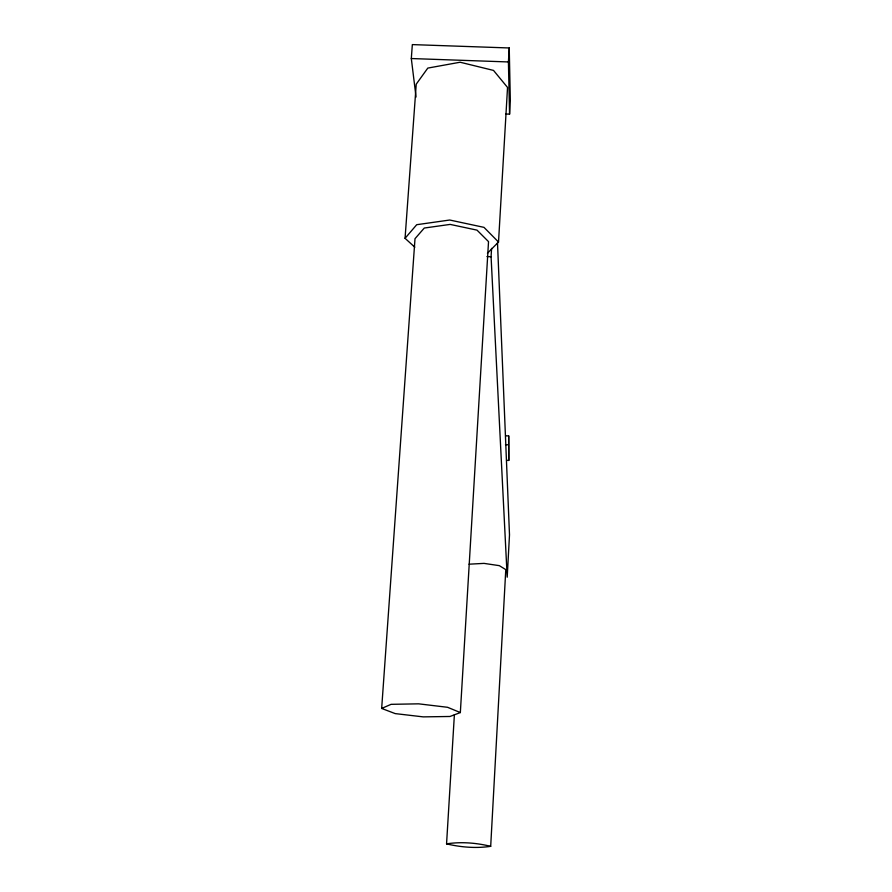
<?xml version="1.0" encoding="UTF-8"?>
<svg xmlns="http://www.w3.org/2000/svg" width="892" height="892" viewBox="0 0 892 892"><rect width="100%" height="100%" fill="white"/><g stroke="black" fill="none" stroke-linecap="round" stroke-linejoin="round"><path stroke-width="1.34" d="M454.385 714.737L446.558 843.865C460.841 847.277 476.138 848.526 490.689 846.33L505.786 569.62L499.319 565.651L484.022 563.387L469.047 564.19M506.545 460.339L508.774 460.439L508.685 435.932L505.976 435.809M508.774 460.439L508.685 435.932M505.641 114.009L509.566 114.154L510.335 100.818L509.243 47.967L412.338 44.6L411.312 58.538L416.051 97.05M497.502 242.814L509.499 534.865L507.202 577.202L491.079 256.729L491.581 248.377M509.566 114.154L508.418 61.949L509.243 47.967M487.433 253.25L498.517 242.033L507.537 87.438L493.51 70.412L460.116 62.228L427.803 68.093L416.23 84.171L405.057 238.309L414.813 247.184M460.339 712.563L488.526 241.632L477.008 230.136L450.159 224.405L424.28 228.04L415.003 238.699L381.665 708.438L395.189 713.6L423.221 716.878L449.992 716.477L460.339 712.563L447.561 707.289L418.604 703.833L391.086 704.334L381.665 708.438M405.057 238.309L416.709 224.706L449.713 220.023L483.988 227.36L498.517 242.033M446.558 843.865C461.075 841.591 476.428 842.851 490.689 846.33M411.312 58.538L508.418 61.949M486.954 256.561L491.079 256.729M505.485 444.673L508.195 444.796"/></g></svg>
